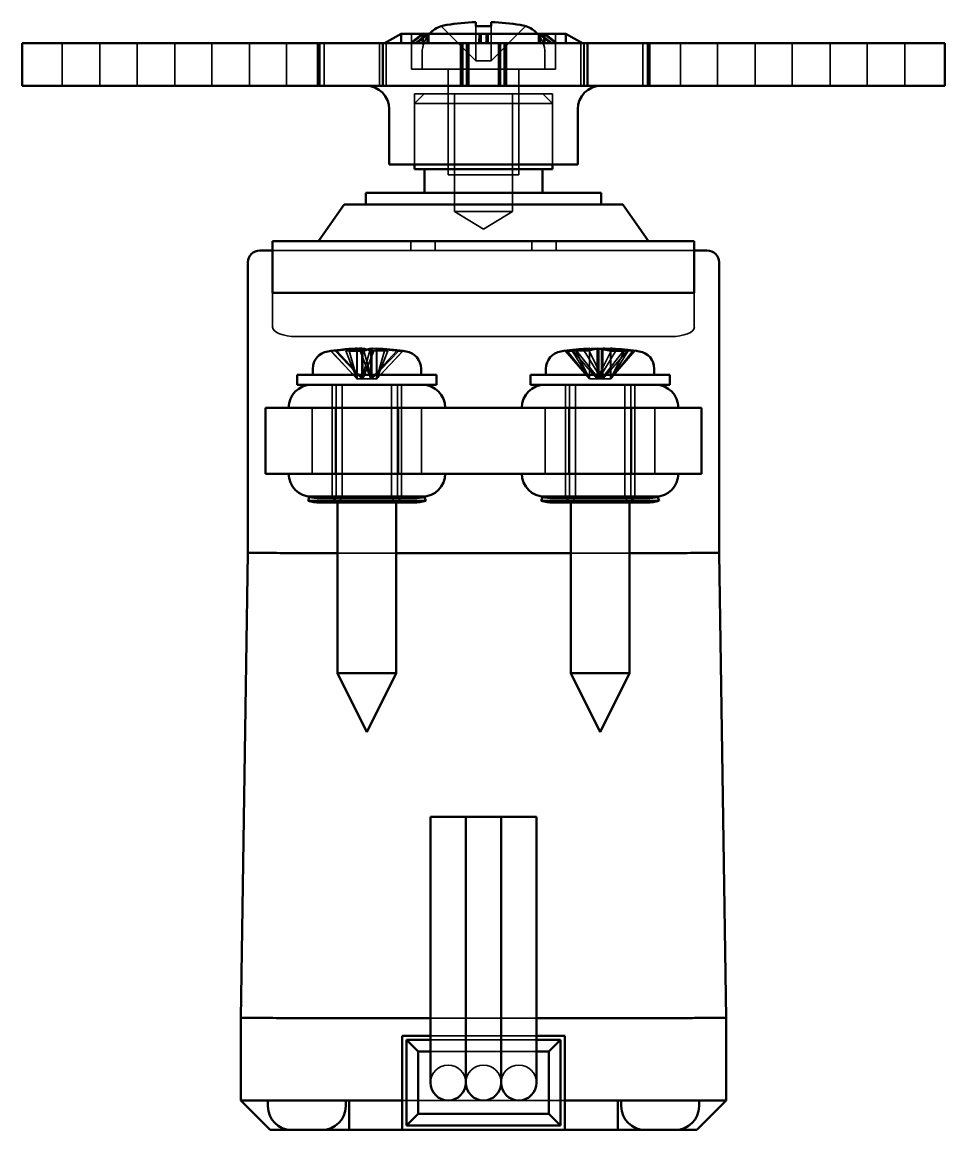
# Model space of a CAD drawing. Header units: inches. Extents: x 3.27 to 9.49, y 3.29 to 7.64.
# Drawn here: x 6.463 to 8.005, y 3.293 to 5.146 of the extents above; entities that cross this region are included whole.
import ezdxf

# ---------------------------------------------------------------- set-up
doc = ezdxf.new("R2010")
doc.units = ezdxf.units.IN
doc.header["$MEASUREMENT"] = 0
doc.layers.add('Hidden Edges(ANSI)', color=7, linetype='Continuous', lineweight=35)
doc.layers.add('Visible Edges(ANSI)', color=7, linetype='Continuous', lineweight=50)

msp = doc.modelspace()

# ---------------------------------------------------------------- linework, layer by layer
at = {"layer": 'Hidden Edges(ANSI)'}
for p, q in [((7.1632, 5.1387), (7.2209, 5.081)), ((7.2209, 5.081), (7.2209, 5.1387)), ((7.2465, 5.1387), (7.2465, 5.081)), ((7.2465, 5.081), (7.3041, 5.1387)), ((7.0959, 5.1263), (7.096, 5.1263)), ((7.096, 5.1102), (7.096, 5.1263)), ((7.1312, 5.1263), (7.1113, 5.1102)), ((7.1136, 5.1263), (7.1136, 5.0672)), ((7.1195, 5.1102), (7.1395, 5.1263)), ((7.1312, 5.1263), (7.1312, 5.1102)), ((7.1331, 5.1102), (7.1331, 5.1263)), ((7.1395, 5.1102), (7.1395, 5.1263)), ((7.2264, 5.1263), (7.2261, 5.1102)), ((7.2264, 5.1263), (7.2264, 5.1102)), ((7.2379, 5.1102), (7.2382, 5.1263)), ((7.2382, 5.1102), (7.2382, 5.1263)), ((7.241, 5.1263), (7.241, 5.1102)), ((7.3258, 5.1263), (7.3258, 5.1102)), ((7.3258, 5.1263), (7.3454, 5.1102)), ((7.3538, 5.1102), (7.3343, 5.1263)), ((7.3343, 5.1102), (7.3343, 5.1263)), ((7.3361, 5.1263), (7.3361, 5.1102)), ((7.3538, 5.1263), (7.3538, 5.0672)), ((7.3713, 5.1263), (7.3713, 5.1102)), ((7.3713, 5.1263), (7.3992, 5.1102)), ((7.3715, 5.1263), (7.3715, 5.1262)), ((6.5296, 5.0393), (6.5296, 5.1102)), ((6.5926, 5.0393), (6.5926, 5.1102)), ((6.6546, 5.0393), (6.6546, 5.1102)), ((6.7176, 5.0393), (6.7176, 5.1102)), ((6.7796, 5.0393), (6.7796, 5.1102)), ((6.8426, 5.0393), (6.8426, 5.1102)), ((6.9046, 5.0393), (6.9046, 5.1102)), ((6.9561, 5.0393), (6.9561, 5.1102)), ((6.9676, 5.0393), (6.9676, 5.1102)), ((7.0597, 5.0393), (7.0597, 5.1102)), ((7.0659, 5.0393), (7.0659, 5.1102)), ((7.0708, 5.0393), (7.0708, 5.1102)), ((7.1311, 5.0943), (7.1311, 5.0672)), ((7.1955, 5.0393), (7.1955, 5.1102)), ((7.1967, 5.0393), (7.1967, 5.1102)), ((7.198, 5.0393), (7.198, 5.1102)), ((7.1992, 5.0393), (7.1992, 5.1102)), ((7.2052, 5.0393), (7.2052, 5.1102)), ((7.2064, 5.0393), (7.2064, 5.1102)), ((7.2076, 5.0393), (7.2076, 5.1102)), ((7.2089, 5.0393), (7.2089, 5.1102)), ((7.2585, 5.0393), (7.2585, 5.1102)), ((7.2597, 5.0393), (7.2597, 5.1102)), ((7.261, 5.0393), (7.261, 5.1102)), ((7.2622, 5.0393), (7.2622, 5.1102)), ((7.2681, 5.0393), (7.2681, 5.1102)), ((7.2694, 5.0393), (7.2694, 5.1102)), ((7.2706, 5.0393), (7.2706, 5.1102)), ((7.2719, 5.0393), (7.2719, 5.1102)), ((7.3362, 5.0943), (7.3362, 5.0672)), ((7.3966, 5.0393), (7.3966, 5.1102)), ((7.4015, 5.0393), (7.4015, 5.1102)), ((7.4022, 5.0393), (7.4022, 5.1102)), ((7.4998, 5.0393), (7.4998, 5.1102)), ((7.5078, 5.0393), (7.5078, 5.1102)), ((7.5628, 5.0393), (7.5628, 5.1102)), ((7.6248, 5.0393), (7.6248, 5.1102)), ((7.6878, 5.0393), (7.6878, 5.1102)), ((7.7498, 5.0393), (7.7498, 5.1102)), ((7.8128, 5.0393), (7.8128, 5.1102)), ((7.8748, 5.0393), (7.8748, 5.1102)), ((7.9378, 5.0393), (7.9378, 5.1102)), ((7.2209, 5.081), (7.2465, 5.081)), ((7.1136, 5.0672), (7.3538, 5.0672)), ((7.1746, 5.0672), (7.1746, 4.8901)), ((7.1746, 5.0672), (7.1746, 5.0255)), ((7.2927, 5.0672), (7.2927, 4.8901)), ((7.2927, 5.0672), (7.2927, 5.0255)), ((7.1343, 5.0255), (7.1185, 5.0098)), ((7.1185, 5.0255), (7.3488, 5.0255)), ((7.1185, 5.0255), (7.1185, 4.9074)), ((7.1853, 4.8287), (7.1853, 5.0255)), ((7.2821, 4.8287), (7.2821, 5.0255)), ((7.3331, 5.0255), (7.3488, 5.0098)), ((7.3488, 5.0255), (7.3488, 4.9074)), ((7.3488, 5.0098), (7.1185, 5.0098)), ((7.1185, 4.9074), (7.1185, 5.0098)), ((7.3488, 4.9074), (7.3488, 5.0098)), ((7.1746, 4.8901), (7.2927, 4.8901)), ((7.2821, 4.8287), (7.1853, 4.8287)), ((7.2337, 4.7996), (7.1853, 4.8287)), ((7.2337, 4.7996), (7.2821, 4.8287)), ((7.1121, 4.7795), (7.1121, 4.7637)), ((7.153, 4.7795), (7.153, 4.7637)), ((7.3144, 4.7795), (7.3144, 4.7637)), ((7.3552, 4.7795), (7.3552, 4.7637)), ((7.1121, 4.7637), (6.8813, 4.7637)), ((7.1121, 4.7637), (7.3552, 4.7637)), ((7.586, 4.7637), (7.3552, 4.7637)), ((6.8813, 4.6928), (6.8813, 4.6354)), ((7.586, 4.6354), (7.586, 4.6928)), ((6.9207, 4.6198), (7.5467, 4.6198)), ((6.978, 4.5958), (7.0228, 4.5489)), ((6.9789, 4.5958), (7.022, 4.5489)), ((7.0303, 4.5489), (6.9855, 4.5958)), ((7.032, 4.5489), (6.9888, 4.5958)), ((7.022, 4.5489), (7.0038, 4.5958)), ((7.0228, 4.5489), (7.0092, 4.5958)), ((7.022, 4.5489), (7.022, 4.5997)), ((7.0228, 4.596), (7.0228, 4.5489)), ((7.0274, 4.5958), (7.0456, 4.5489)), ((7.0303, 4.5489), (7.0303, 4.5959)), ((7.0439, 4.5958), (7.0303, 4.5489)), ((7.032, 4.5997), (7.032, 4.5489)), ((7.0502, 4.5958), (7.032, 4.5489)), ((7.0337, 4.5958), (7.0473, 4.5489)), ((7.0456, 4.5997), (7.0456, 4.5489)), ((7.0456, 4.5489), (7.0888, 4.5958)), ((7.0473, 4.5489), (7.0473, 4.5997)), ((7.0473, 4.5489), (7.0921, 4.5958)), ((7.0548, 4.5994), (7.0548, 4.5489)), ((7.0548, 4.5489), (7.0684, 4.5958)), ((7.0996, 4.5958), (7.0548, 4.5489)), ((7.0556, 4.5489), (7.0556, 4.5997)), ((7.0987, 4.5958), (7.0556, 4.5489)), ((7.0556, 4.5489), (7.0738, 4.5958)), ((7.4111, 4.5489), (7.3704, 4.5958)), ((7.4106, 4.5489), (7.3736, 4.5958)), ((7.3819, 4.5958), (7.4106, 4.5489)), ((7.383, 4.5958), (7.4237, 4.5489)), ((7.388, 4.5958), (7.4111, 4.5489)), ((7.3893, 4.5958), (7.4263, 4.5489)), ((7.4308, 4.5489), (7.4021, 4.5958)), ((7.4334, 4.5489), (7.4103, 4.5958)), ((7.4106, 4.5997), (7.4106, 4.5489)), ((7.4111, 4.5991), (7.4111, 4.5489)), ((7.4237, 4.5489), (7.4237, 4.5997)), ((7.4237, 4.5489), (7.4469, 4.5958)), ((7.4263, 4.5489), (7.4263, 4.5997)), ((7.4263, 4.5489), (7.455, 4.5958)), ((7.4308, 4.5489), (7.4308, 4.5997)), ((7.4678, 4.5958), (7.4308, 4.5489)), ((7.4334, 4.5489), (7.4334, 4.5987)), ((7.4741, 4.5958), (7.4334, 4.5489)), ((7.446, 4.596), (7.446, 4.5489)), ((7.446, 4.5489), (7.4868, 4.5958)), ((7.4691, 4.5958), (7.446, 4.5489)), ((7.4465, 4.5997), (7.4465, 4.5489)), ((7.4465, 4.5489), (7.4835, 4.5958)), ((7.4753, 4.5958), (7.4465, 4.5489)), ((6.9807, 4.3525), (6.9807, 4.5391)), ((6.9807, 4.5391), (6.9807, 4.3521)), ((6.9874, 4.3525), (6.9874, 4.5391)), ((6.9975, 4.5391), (6.9975, 4.3501)), ((7.0228, 4.5489), (7.022, 4.5489)), ((7.0228, 4.5489), (7.0473, 4.5489)), ((7.0548, 4.5489), (7.0473, 4.5489)), ((7.0548, 4.5489), (7.0556, 4.5489)), ((7.0801, 4.5391), (7.0801, 4.3501)), ((7.0902, 4.3525), (7.0902, 4.5391)), ((7.0969, 4.3525), (7.0969, 4.5391)), ((7.0969, 4.5391), (7.0969, 4.3521)), ((7.3705, 4.3525), (7.3705, 4.5391)), ((7.3705, 4.5391), (7.3705, 4.3521)), ((7.3772, 4.3525), (7.3772, 4.5391)), ((7.3872, 4.5391), (7.3872, 4.3501)), ((7.4106, 4.5489), (7.4111, 4.5489)), ((7.4111, 4.5489), (7.4237, 4.5489)), ((7.446, 4.5489), (7.4237, 4.5489)), ((7.4465, 4.5489), (7.446, 4.5489)), ((7.4699, 4.5391), (7.4699, 4.3501)), ((7.4799, 4.3525), (7.4799, 4.5391)), ((7.4866, 4.3525), (7.4866, 4.5391)), ((7.4866, 4.5391), (7.4866, 4.3521)), ((6.9473, 4.3905), (6.9473, 4.5007)), ((6.9473, 4.5007), (6.9473, 4.3905)), ((7.1303, 4.3905), (7.1303, 4.5007)), ((7.1303, 4.5007), (7.1303, 4.3905)), ((7.337, 4.3905), (7.337, 4.5007)), ((7.337, 4.5007), (7.337, 4.3905)), ((7.5201, 4.3905), (7.5201, 4.5007)), ((7.5201, 4.5007), (7.5201, 4.3905)), ((6.9601, 4.3489), (7.1175, 4.3489)), ((7.0969, 4.3525), (6.9807, 4.3525)), ((6.9975, 4.3501), (6.9896, 4.3422)), ((6.9975, 4.3501), (7.0801, 4.3501)), ((7.0801, 4.3501), (7.088, 4.3422)), ((7.3498, 4.3489), (7.5073, 4.3489)), ((7.4866, 4.3525), (7.3705, 4.3525)), ((7.3872, 4.3501), (7.3794, 4.3422)), ((7.3872, 4.3501), (7.4699, 4.3501)), ((7.4699, 4.3501), (7.4778, 4.3422)), ((7.088, 4.2578), (6.9896, 4.2578)), ((7.4778, 4.2578), (7.3794, 4.2578)), ((7.3223, 3.4802), (7.1451, 3.4802)), ((7.3223, 3.4507), (7.1451, 3.4507)), ((7.1451, 3.4435), (7.3223, 3.4435)), ((7.1451, 3.4241), (7.3223, 3.4241)), ((7.0979, 3.3424), (7.3695, 3.3424))]:
    msp.add_line(p, q, dxfattribs=at)
for centre, radius, start, end in [((7.1784, 5.0943), 0.0472, 137.4242, 180), ((7.289, 5.0943), 0.0472, 0, 42.5758), ((7.0388, 4.1685), 0.4316, 94.3733, 95.8376), ((7.0388, 4.1685), 0.4316, 84.1624, 85.6267), ((7.4286, 4.1685), 0.4316, 92.7708, 93.4447), ((7.4286, 4.1685), 0.4316, 86.5553, 87.2292), ((6.9601, 4.4111), 0.0622, 253.3985, 270), ((6.9601, 4.4111), 0.0622, 270, 286.6015), ((6.9601, 4.4111), 0.0689, 270, 289.4071), ((6.9601, 4.4111), 0.0622, 288.3107, 289.4071), ((6.9807, 4.3525), 0.00669, 289.4071, 0), ((7.0969, 4.3525), 0.00669, 180, 250.5929), ((7.1175, 4.4111), 0.0689, 250.5929, 270), ((7.1175, 4.4111), 0.0622, 250.5929, 251.6893), ((7.1175, 4.4111), 0.0622, 253.3985, 270), ((7.1175, 4.4111), 0.0622, 270, 286.6015), ((7.3498, 4.4111), 0.0622, 253.3985, 270), ((7.3498, 4.4111), 0.0622, 270, 286.6015), ((7.3498, 4.4111), 0.0689, 270, 289.4071), ((7.3498, 4.4111), 0.0622, 288.3107, 289.4071), ((7.3705, 4.3525), 0.00669, 289.4071, 0), ((7.4866, 4.3525), 0.00669, 180, 250.5929), ((7.5073, 4.4111), 0.0689, 250.5929, 270), ((7.5073, 4.4111), 0.0622, 250.5929, 251.6893), ((7.5073, 4.4111), 0.0622, 253.3985, 270), ((7.5073, 4.4111), 0.0622, 270, 286.6015), ((7.1746, 3.372), 0.0295, 0, 180), ((7.2337, 3.372), 0.0295, 0, 180), ((7.2927, 3.372), 0.0295, 0, 180)]:
    msp.add_arc(centre, radius, start, end, dxfattribs=at)
for centre, major_axis, ratio, start_param, end_param in [((7.2337, 5.2058), (-0.1378, -0.0796), 0.004311, 6.247782, 6.280696), ((7.2337, 5.2058), (0.136, 0.065), 0.337689, 3.714309, 3.800049), ((7.2337, 5.2058), (0.1378, 0.0012), 0.577293, 4.654586, 4.740326), ((7.2337, 5.2058), (0.136, -0.0641), 0.346303, 5.606808, 5.692548), ((7.2337, 5.2058), (-0.1378, 0.0796), 0.004311, 3.091255, 3.176996), ((6.9207, 4.6354), (0.0394, 0), 0.395718, 3.141593, 4.712389), ((7.5467, 4.6354), (0.0394, 0), 0.395718, 4.712389, 6.283185), ((7.0351, 4.1685), (0, 0.4314), 0.956576, 0.09749, 0.1387), ((7.2146, 4.3523), (-0.249, 0.2382), 0.206109, 6.033818, 6.108111), ((7.0338, 4.1685), (0, 0.4314), 0.921327, 0.029664, 0.1387), ((7.2081, 4.3523), (-0.2534, 0.2334), 0.274916, 5.956058, 6.030352), ((7.0425, 4.1685), (0, 0.4314), 0.956576, 0.047753, 0.1387), ((7.0438, 4.1685), (0, 0.4314), 0.921327, 0.029664, 0.1387), ((7.027, 4.1685), (0, 0.4314), 0.38879, 0.029664, 0.1387), ((7.1103, 4.3523), (-0.3211, 0.1248), 0.651476, 5.213293, 5.287586), ((7.0506, 4.1685), (0, 0.4314), 0.38879, 0.029664, 0.1387), ((7.027, 4.1685), (0, 0.4314), 0.38879, 6.144486, 6.253521), ((7.0266, 4.1685), (0, 0.4314), 0.291482, 6.144486, 6.185695), ((6.9852, 4.3523), (0.3308, 0.0964), 0.676402, 1.126766, 1.20106), ((7.0338, 4.1685), (0, 0.4314), 0.921327, 6.144486, 6.253521), ((6.9673, 4.3523), (0.3211, 0.1248), 0.651476, 0.995599, 1.069893), ((7.051, 4.1685), (0, 0.4314), 0.291482, 6.144486, 6.253521), ((7.0438, 4.1685), (0, 0.4314), 0.921327, 6.144486, 6.253521), ((7.0506, 4.1685), (0, 0.4314), 0.38879, 6.144486, 6.253521), ((6.8695, 4.3523), (0.2534, 0.2334), 0.274916, 0.252834, 0.327127), ((7.4207, 4.1685), (0, 0.4314), 0.789858, 0.029664, 0.1387), ((7.5737, 4.3523), (-0.2704, 0.2136), 0.433661, 5.743935, 5.818229), ((7.4185, 4.1685), (0, 0.4314), 0.613289, 0.029664, 0.1387), ((7.5413, 4.3523), (0.2937, -0.1801), 0.558514, 2.365758, 2.440052), ((7.4174, 4.1685), (0, 0.4314), 0.493416, 0.029664, 0.1387), ((7.5193, 4.3523), (0.309, -0.1524), 0.615037, 2.209763, 2.284057), ((7.4364, 4.1685), (0, 0.4314), 0.789858, 0.029664, 0.1387), ((7.4387, 4.1685), (0, 0.4314), 0.613289, 0.029664, 0.1387), ((7.4397, 4.1685), (0, 0.4314), 0.493416, 0.052308, 0.1387), ((7.4185, 4.1685), (0, 0.4314), 0.613289, 6.144486, 6.253521), ((7.4207, 4.1685), (0, 0.4314), 0.789858, 6.144486, 6.253521), ((7.4223, 4.1685), (0, 0.4314), 0.869794, 6.144486, 6.219833), ((7.4364, 4.1685), (0, 0.4314), 0.789858, 6.144486, 6.253521), ((7.4387, 4.1685), (0, 0.4314), 0.613289, 6.144486, 6.253521), ((7.4349, 4.1685), (0, 0.4314), 0.869794, 6.144486, 6.230877), ((7.3158, 4.3523), (-0.2937, -0.1801), 0.558514, 3.843134, 3.917427), ((7.2834, 4.3523), (0.2704, 0.2136), 0.433661, 0.464956, 0.53925), ((7.2687, 4.3523), (0.26, 0.2261), 0.348897, 0.34433, 0.418624)]:
    msp.add_ellipse(centre, major_axis=major_axis, ratio=ratio, start_param=start_param, end_param=end_param, dxfattribs=at)
at = {"layer": 'Visible Edges(ANSI)'}
for p, q in [((7.1632, 5.1387), (7.1629, 5.139)), ((7.2209, 5.1456), (7.2209, 5.141)), ((7.2209, 5.1387), (7.2209, 5.141)), ((7.2465, 5.141), (7.2465, 5.1456)), ((7.2465, 5.141), (7.2465, 5.1387)), ((7.3044, 5.139), (7.3041, 5.1387)), ((7.068, 5.1102), (7.0959, 5.1263)), ((7.0961, 5.1263), (7.0681, 5.1102)), ((7.0959, 5.1263), (7.3715, 5.1263)), ((7.0959, 5.1263), (7.0959, 5.1262)), ((7.0961, 5.1263), (7.0961, 5.1102)), ((7.1135, 5.1102), (7.1331, 5.1263)), ((7.1415, 5.1263), (7.122, 5.1102)), ((7.1415, 5.1263), (7.1415, 5.1102)), ((7.2291, 5.1102), (7.2291, 5.1263)), ((7.2294, 5.1102), (7.2291, 5.1263)), ((7.241, 5.1263), (7.2412, 5.1102)), ((7.3478, 5.1102), (7.3279, 5.1263)), ((7.3279, 5.1102), (7.3279, 5.1263)), ((7.3361, 5.1263), (7.3561, 5.1102)), ((7.3993, 5.1102), (7.3714, 5.1263)), ((7.3714, 5.1102), (7.3714, 5.1263)), ((7.3715, 5.1263), (7.3715, 5.1263)), ((6.4627, 5.1102), (6.5447, 5.1102)), ((6.4627, 5.0393), (6.4627, 5.1102)), ((6.9595, 5.1102), (6.5447, 5.1102)), ((7.0652, 5.1102), (6.9595, 5.1102)), ((6.9595, 5.0393), (6.9595, 5.1102)), ((7.1437, 5.1102), (7.0652, 5.1102)), ((7.0652, 5.0393), (7.0652, 5.1102)), ((7.1437, 5.1102), (7.3374, 5.1102)), ((7.4077, 5.1102), (7.3374, 5.1102)), ((7.5112, 5.1102), (7.4077, 5.1102)), ((7.4077, 5.0393), (7.4077, 5.1102)), ((7.9246, 5.1102), (7.5112, 5.1102)), ((7.5112, 5.0393), (7.5112, 5.1102)), ((7.9246, 5.1102), (8.0047, 5.1102)), ((8.0047, 5.0393), (8.0047, 5.1102)), ((6.5447, 5.0393), (6.4627, 5.0393)), ((6.5447, 5.0393), (6.9595, 5.0393)), ((6.9595, 5.0393), (7.0652, 5.0393)), ((7.0652, 5.0393), (7.1437, 5.0393)), ((7.3374, 5.0393), (7.1437, 5.0393)), ((7.3374, 5.0393), (7.4077, 5.0393)), ((7.4077, 5.0393), (7.5112, 5.0393)), ((7.5112, 5.0393), (7.9246, 5.0393)), ((8.0047, 5.0393), (7.9246, 5.0393)), ((7.0762, 4.9999), (7.0762, 4.9074)), ((7.3912, 4.9999), (7.3912, 4.9074)), ((7.0762, 4.9074), (7.3912, 4.9074)), ((7.1185, 4.8995), (7.1185, 4.9074)), ((7.3488, 4.8995), (7.1185, 4.8995)), ((7.1353, 4.8602), (7.1353, 4.8995)), ((7.3321, 4.8602), (7.3321, 4.8995)), ((7.3488, 4.8995), (7.3488, 4.9074)), ((7.4305, 4.8602), (7.0368, 4.8602)), ((7.0368, 4.8405), (7.0368, 4.8602)), ((7.4305, 4.8405), (7.4305, 4.8602)), ((7.0008, 4.8405), (6.9581, 4.7795)), ((7.4665, 4.8405), (7.0008, 4.8405)), ((7.4665, 4.8405), (7.5093, 4.7795)), ((6.8813, 4.6928), (6.8813, 4.7795)), ((6.8813, 4.7795), (7.586, 4.7795)), ((7.586, 4.7795), (7.586, 4.6928)), ((6.8597, 4.7637), (6.8813, 4.7637)), ((7.586, 4.7637), (7.6077, 4.7637)), ((6.84, 4.744), (6.84, 4.6924)), ((7.6274, 4.6924), (7.6274, 4.744)), ((6.84, 4.6924), (6.84, 4.2578)), ((7.586, 4.6928), (6.8813, 4.6928)), ((7.6274, 4.2578), (7.6274, 4.6924)), ((7.0228, 4.5997), (7.0228, 4.596)), ((7.0303, 4.5959), (7.0303, 4.5997)), ((7.0548, 4.5997), (7.0548, 4.5994)), ((7.4111, 4.5997), (7.4111, 4.5991)), ((7.4334, 4.5987), (7.4334, 4.5997)), ((7.446, 4.5997), (7.446, 4.596)), ((6.9482, 4.5659), (6.9482, 4.5556)), ((7.1294, 4.5659), (7.1294, 4.5556)), ((7.338, 4.5659), (7.338, 4.5556)), ((7.5191, 4.5659), (7.5191, 4.5556)), ((6.9223, 4.5556), (7.1553, 4.5556)), ((6.9223, 4.5556), (6.9223, 4.5391)), ((6.9223, 4.5391), (7.1553, 4.5391)), ((7.1553, 4.5556), (7.1553, 4.5391)), ((7.312, 4.5556), (7.5451, 4.5556)), ((7.312, 4.5556), (7.312, 4.5391)), ((7.312, 4.5391), (7.5451, 4.5391)), ((7.5451, 4.5556), (7.5451, 4.5391)), ((6.8695, 4.5007), (6.9286, 4.5007)), ((6.8695, 4.5007), (6.8695, 4.3905)), ((6.9286, 4.5007), (6.9611, 4.5007)), ((6.9611, 4.5007), (7.1166, 4.5007)), ((6.9868, 4.3905), (6.9868, 4.5007)), ((7.0908, 4.3905), (7.0908, 4.5007)), ((7.1166, 4.5007), (7.3508, 4.5007)), ((7.3508, 4.5007), (7.5063, 4.5007)), ((7.3766, 4.3905), (7.3766, 4.5007)), ((7.4805, 4.3905), (7.4805, 4.5007)), ((7.5063, 4.5007), (7.5388, 4.5007)), ((7.5388, 4.5007), (7.5979, 4.5007)), ((7.5979, 4.3905), (7.5979, 4.5007)), ((6.9286, 4.3905), (6.8695, 4.3905)), ((6.9286, 4.3905), (6.9611, 4.3905)), ((6.9611, 4.3905), (7.1166, 4.3905)), ((7.1166, 4.3905), (7.3508, 4.3905)), ((7.3508, 4.3905), (7.5063, 4.3905)), ((7.5063, 4.3905), (7.5388, 4.3905)), ((7.5979, 4.3905), (7.5388, 4.3905)), ((6.9423, 4.3515), (6.9404, 4.3451)), ((7.1372, 4.3451), (6.9404, 4.3451)), ((7.1353, 4.3515), (6.9423, 4.3515)), ((6.9463, 4.3521), (7.1313, 4.3521)), ((6.9601, 4.3422), (7.1175, 4.3422)), ((6.9896, 4.3422), (6.9896, 4.0568)), ((7.088, 4.3422), (7.088, 4.0568)), ((7.1353, 4.3515), (7.1372, 4.3451)), ((7.3321, 4.3515), (7.3301, 4.3451)), ((7.527, 4.3451), (7.3301, 4.3451)), ((7.5251, 4.3515), (7.3321, 4.3515)), ((7.336, 4.3521), (7.5211, 4.3521)), ((7.3498, 4.3422), (7.5073, 4.3422)), ((7.3794, 4.3422), (7.3794, 4.0568)), ((7.4778, 4.3422), (7.4778, 4.0568)), ((7.5251, 4.3515), (7.527, 4.3451)), ((6.84, 4.2578), (6.8282, 3.4802)), ((6.899, 4.2578), (6.899, 4.2578)), ((6.9896, 4.2578), (6.899, 4.2578)), ((7.3794, 4.2578), (7.088, 4.2578)), ((7.5683, 4.2578), (7.4778, 4.2578)), ((7.5683, 4.2578), (7.5683, 4.2578)), ((7.6392, 3.4802), (7.6274, 4.2578)), ((6.9896, 4.0568), (7.088, 4.0568)), ((7.0388, 3.9584), (6.9896, 4.0568)), ((7.0388, 3.9584), (7.088, 4.0568)), ((7.3794, 4.0568), (7.4778, 4.0568)), ((7.4286, 3.9584), (7.3794, 4.0568)), ((7.4286, 3.9584), (7.4778, 4.0568)), ((7.2042, 3.8164), (7.1451, 3.8164)), ((7.1451, 3.4901), (7.1451, 3.8164)), ((7.2042, 3.4901), (7.2042, 3.8164)), ((7.2632, 3.8164), (7.2042, 3.8164)), ((7.2042, 3.4901), (7.2042, 3.8164)), ((7.2632, 3.4901), (7.2632, 3.8164)), ((7.3223, 3.8164), (7.2632, 3.8164)), ((7.2632, 3.4901), (7.2632, 3.8164)), ((7.3223, 3.4901), (7.3223, 3.8164)), ((7.1451, 3.4901), (7.1451, 3.372)), ((7.2042, 3.4901), (7.2042, 3.372)), ((7.2042, 3.372), (7.2042, 3.4901)), ((7.2632, 3.4901), (7.2632, 3.372)), ((7.2632, 3.4901), (7.2632, 3.372)), ((7.3223, 3.372), (7.3223, 3.4901)), ((6.8282, 3.4802), (6.8282, 3.3424)), ((6.8872, 3.4802), (6.8872, 3.4802)), ((7.1451, 3.4802), (6.8872, 3.4802)), ((7.5801, 3.4802), (7.3223, 3.4802)), ((7.5801, 3.4802), (7.5801, 3.4802)), ((7.6392, 3.3424), (7.6392, 3.4802)), ((7.0979, 3.4507), (7.0979, 3.2932)), ((7.1451, 3.4507), (7.0979, 3.4507)), ((7.3695, 3.4507), (7.3223, 3.4507)), ((7.3695, 3.2932), (7.3695, 3.4507)), ((7.1051, 3.4435), (7.1451, 3.4435)), ((7.1051, 3.4435), (7.1244, 3.4241)), ((7.1051, 3.3005), (7.1051, 3.4435)), ((7.3223, 3.4435), (7.3623, 3.4435)), ((7.3623, 3.4435), (7.3429, 3.4241)), ((7.3623, 3.4435), (7.3623, 3.3005)), ((7.1244, 3.4241), (7.1451, 3.4241)), ((7.1244, 3.3198), (7.1244, 3.4241)), ((7.3223, 3.4241), (7.3429, 3.4241)), ((7.3429, 3.4241), (7.3429, 3.3198)), ((6.8774, 3.2932), (6.8282, 3.3424)), ((6.8282, 3.3424), (6.8872, 3.3424)), ((6.8734, 3.3326), (6.8734, 3.3424)), ((7.0093, 3.3424), (6.8872, 3.3424)), ((7.0034, 3.3326), (7.0034, 3.3424)), ((7.0979, 3.3424), (7.0093, 3.3424)), ((7.0093, 3.3424), (7.0093, 3.2932)), ((7.4581, 3.3424), (7.3695, 3.3424)), ((7.4581, 3.2932), (7.4581, 3.3424)), ((7.5801, 3.3424), (7.4581, 3.3424)), ((7.464, 3.3424), (7.464, 3.3326)), ((7.5801, 3.3424), (7.6392, 3.3424)), ((7.6392, 3.3424), (7.59, 3.2932)), ((7.5939, 3.3424), (7.5939, 3.3326)), ((7.1051, 3.3005), (7.1244, 3.3198)), ((7.3429, 3.3198), (7.1244, 3.3198)), ((7.3623, 3.3005), (7.3429, 3.3198)), ((7.3623, 3.3005), (7.1051, 3.3005)), ((6.9128, 3.2932), (6.8774, 3.2932)), ((6.9128, 3.2932), (6.964, 3.2932)), ((7.0093, 3.2932), (6.964, 3.2932)), ((7.0093, 3.2932), (7.0979, 3.2932)), ((7.0979, 3.2932), (7.3695, 3.2932)), ((7.3695, 3.2932), (7.4581, 3.2932)), ((7.5034, 3.2932), (7.4581, 3.2932)), ((7.5545, 3.2932), (7.5034, 3.2932)), ((7.59, 3.2932), (7.5545, 3.2932))]:
    msp.add_line(p, q, dxfattribs=at)
for centre, radius, start, end in [((7.1784, 5.0943), 0.0472, 109.0774, 137.4242), ((7.2337, 4.7492), 0.3966, 91.849, 98.9176), ((7.2337, 4.7492), 0.3966, 81.0824, 88.151), ((7.289, 5.0943), 0.0472, 42.5758, 70.9226), ((7.0368, 4.9999), 0.0394, 0, 90), ((7.4305, 4.9999), 0.0394, 90, 180), ((6.8597, 4.744), 0.0197, 90, 180), ((7.6077, 4.744), 0.0197, 0, 90), ((6.9778, 4.5659), 0.0295, 98.7298, 180), ((7.0388, 4.1685), 0.4316, 95.8376, 98.7298), ((7.0388, 4.1685), 0.4316, 81.2702, 84.1624), ((7.0998, 4.5659), 0.0295, 0, 81.2702), ((7.3675, 4.5659), 0.0295, 98.7298, 180), ((7.4286, 4.1685), 0.4316, 93.4447, 98.7298), ((7.4286, 4.1685), 0.4316, 81.2702, 86.5553), ((7.4896, 4.5659), 0.0295, 0, 81.2702), ((6.9463, 4.5007), 0.0384, 90, 180), ((7.1313, 4.5007), 0.0384, 0, 90), ((7.336, 4.5007), 0.0384, 90, 180), ((7.5211, 4.5007), 0.0384, 0, 90), ((6.9463, 4.3905), 0.0384, 180, 270), ((7.1313, 4.3905), 0.0384, 270, 0), ((7.336, 4.3905), 0.0384, 180, 270), ((7.5211, 4.3905), 0.0384, 270, 0), ((6.9601, 4.4111), 0.0689, 253.3985, 270), ((6.9601, 4.4111), 0.0622, 286.6015, 288.3107), ((7.1175, 4.4111), 0.0622, 251.6893, 253.3985), ((7.1175, 4.4111), 0.0689, 270, 286.6015), ((7.3498, 4.4111), 0.0689, 253.3985, 270), ((7.3498, 4.4111), 0.0622, 286.6015, 288.3107), ((7.5073, 4.4111), 0.0622, 251.6893, 253.3985), ((7.5073, 4.4111), 0.0689, 270, 286.6015), ((7.1746, 3.372), 0.0295, 180, 0), ((7.2337, 3.372), 0.0295, 180, 0), ((7.2927, 3.372), 0.0295, 180, 0), ((6.9128, 3.3326), 0.0394, 180, 270), ((6.964, 3.3326), 0.0394, 270, 0), ((7.5034, 3.3326), 0.0394, 180, 270), ((7.5545, 3.3326), 0.0394, 270, 0)]:
    msp.add_arc(centre, radius, start, end, dxfattribs=at)
for centre, major_axis, ratio, start_param, end_param in [((7.2337, 5.2058), (-0.1378, -0.0796), 0.004311, 6.280696, 6.333523), ((7.2337, 5.2058), (0.136, 0.0641), 0.346303, 3.73223, 3.81797), ((7.2337, 5.2058), (0.1378, -0.0012), 0.577293, 4.684452, 4.770192), ((7.2337, 5.2058), (0.136, -0.065), 0.337689, 5.624729, 5.710469), ((7.0351, 4.1685), (0, 0.4314), 0.956576, 0.029664, 0.09749), ((7.0266, 4.1685), (0, 0.4314), 0.291482, 0.029664, 0.1387), ((7.0924, 4.3523), (-0.3308, 0.0964), 0.676402, 5.082125, 5.156419), ((7.0425, 4.1685), (0, 0.4314), 0.956576, 0.029664, 0.047753), ((7.0266, 4.1685), (0, 0.4314), 0.291482, 6.185695, 6.253521), ((7.051, 4.1685), (0, 0.4314), 0.291482, 0.029664, 0.1387), ((7.0351, 4.1685), (0, 0.4314), 0.956576, 6.144486, 6.253521), ((7.0425, 4.1685), (0, 0.4314), 0.956576, 6.144486, 6.253521), ((6.863, 4.3523), (0.249, 0.2382), 0.206109, 0.175074, 0.249368), ((7.4223, 4.1685), (0, 0.4314), 0.869794, 0.029664, 0.1387), ((7.5884, 4.3523), (-0.26, 0.2261), 0.348897, 5.864561, 5.938855), ((7.4349, 4.1685), (0, 0.4314), 0.869794, 0.029664, 0.1387), ((7.4174, 4.1685), (0, 0.4314), 0.493416, 6.144486, 6.253521), ((7.4397, 4.1685), (0, 0.4314), 0.493416, 0.029664, 0.052308), ((7.4223, 4.1685), (0, 0.4314), 0.869794, 6.219833, 6.253521), ((7.4349, 4.1685), (0, 0.4314), 0.869794, 6.230877, 6.253521), ((7.4397, 4.1685), (0, 0.4314), 0.493416, 6.144486, 6.253521), ((7.3379, 4.3523), (-0.309, -0.1524), 0.615037, 3.999129, 4.073422)]:
    msp.add_ellipse(centre, major_axis=major_axis, ratio=ratio, start_param=start_param, end_param=end_param, dxfattribs=at)
for points in [[(7.1722, 5.141), (7.1691, 5.1405), (7.166, 5.1397), (7.1632, 5.1387)], [(7.3041, 5.1387), (7.3013, 5.1397), (7.2982, 5.1405), (7.2952, 5.141)]]:
    msp.add_open_spline(points, degree=3, dxfattribs=at)
for points, knots in [([(7.2465, 5.1387), (7.2421, 5.1389), (7.2378, 5.139), (7.2337, 5.139), (7.2295, 5.139), (7.2253, 5.1389), (7.2209, 5.1387)], [-0.03149929, -0.03149929, -0.03149929, -0.03149929, 0, 0, 0, 0.03149929, 0.03149929, 0.03149929, 0.03149929]), ([(6.84, 4.2578), (6.84, 4.2578), (6.8404, 4.2579), (6.842, 4.2579), (6.8431, 4.2579), (6.8477, 4.258), (6.8521, 4.258), (6.863, 4.258), (6.8695, 4.258), (6.8837, 4.2579), (6.8913, 4.2579), (6.899, 4.2578)], [-0.2361831, -0.2361831, -0.2361831, -0.2361831, -0.2059827, -0.2059827, -0.1757825, -0.1757825, -0.1171897, -0.1171897, -0.0585965, -0.0585965, 0, 0, 0, 0]), ([(7.6274, 4.2578), (7.6274, 4.2578), (7.627, 4.2579), (7.6254, 4.2579), (7.6242, 4.2579), (7.6197, 4.258), (7.6153, 4.258), (7.6043, 4.258), (7.5979, 4.258), (7.5836, 4.2579), (7.576, 4.2579), (7.5683, 4.2578)], [-0.2361831, -0.2361831, -0.2361831, -0.2361831, -0.205983, -0.205983, -0.1757836, -0.1757836, -0.1171904, -0.1171904, -0.058597, -0.058597, 0, 0, 0, 0]), ([(6.8872, 3.4802), (6.8795, 3.4803), (6.8719, 3.4804), (6.8577, 3.4804), (6.8512, 3.4804), (6.8403, 3.4804), (6.8359, 3.4804), (6.8313, 3.4804), (6.8302, 3.4803), (6.8286, 3.4803), (6.8282, 3.4803), (6.8282, 3.4802)], [0, 0, 0, 0, 0.0585965, 0.0585965, 0.1171897, 0.1171897, 0.1757825, 0.1757825, 0.2059827, 0.2059827, 0.2361831, 0.2361831, 0.2361831, 0.2361831]), ([(7.6392, 3.4802), (7.6392, 3.4803), (7.6377, 3.4803), (7.6319, 3.4804), (7.6276, 3.4804), (7.6168, 3.4804), (7.6103, 3.4804), (7.5996, 3.4804), (7.5958, 3.4804), (7.5881, 3.4803), (7.5841, 3.4803), (7.5801, 3.4802)], [0, 0, 0, 0, 0.0585991, 0.0585991, 0.1171942, 0.1171942, 0.1757869, 0.1757869, 0.2059845, 0.2059845, 0.2361826, 0.2361826, 0.2361826, 0.2361826])]:
    msp.add_open_spline(points, degree=3, knots=knots, dxfattribs=at)

doc.saveas('drawing.dxf')
